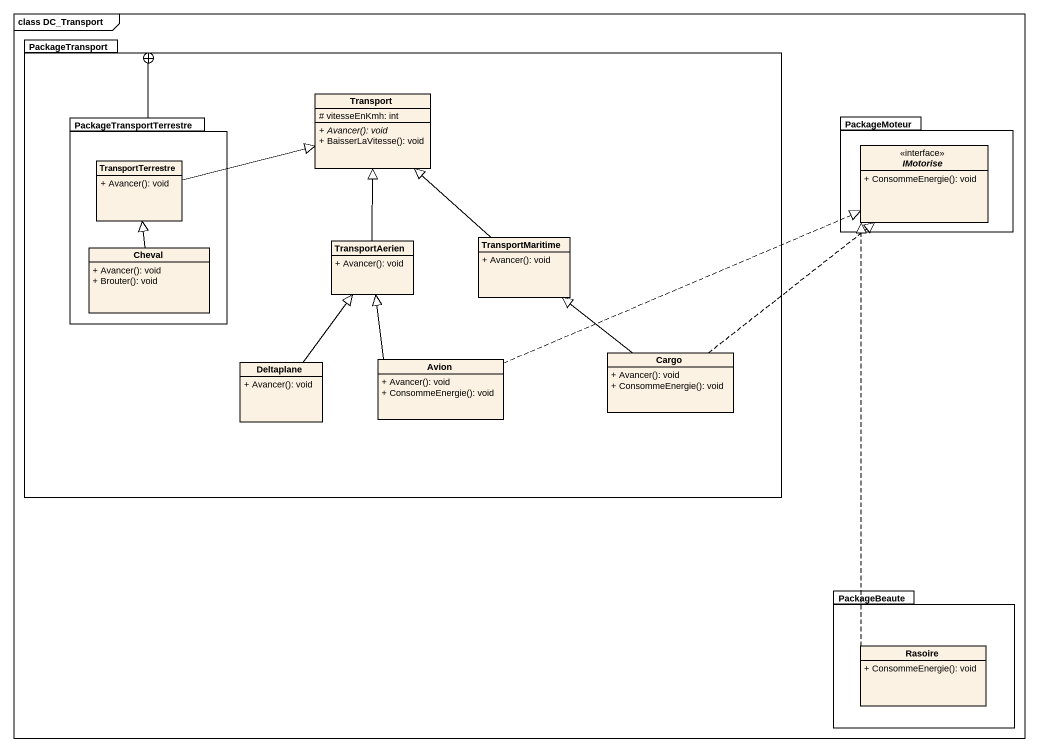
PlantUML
@startuml
mainframe class DC_Transport
hide circle
hide empty members
skinparam classAttributeIconSize 0
package PackageTransport {
  class Transport {
    # vitesseEnKmh: int
    {abstract} + Avancer(): void
    + BaisserLaVitesse(): void
  }
  package PackageTransportTerrestre {
    class TransportTerrestre {
      + Avancer(): void
    }
    class Cheval {
      + Avancer(): void
      + Brouter(): void
    }
  }
  class TransportAerien {
    + Avancer(): void
  }
  class TransportMaritime {
    + Avancer(): void
  }
  class Deltaplane {
    + Avancer(): void
  }
  class Avion {
    + Avancer(): void
    + ConsommeEnergie(): void
  }
  class Cargo {
    + Avancer(): void
    + ConsommeEnergie(): void
  }
}
package PackageMoteur {
  interface IMotorise <<interface>> {
    + ConsommeEnergie(): void
  }
}
package PackageBeaute {
  class Rasoire {
    + ConsommeEnergie(): void
  }
}
PackageTransportTerrestre -right-+ PackageTransport
TransportTerrestre -right-|> Transport
Cheval -up-|> TransportTerrestre
TransportAerien -up-|> Transport
TransportMaritime -up-|> Transport
Deltaplane -up-|> TransportAerien
Avion .right.|> IMotorise
Avion -up-|> TransportAerien
Cargo .up.|> IMotorise
Cargo -up-|> TransportMaritime
Rasoire .up.|> IMotorise
@enduml
